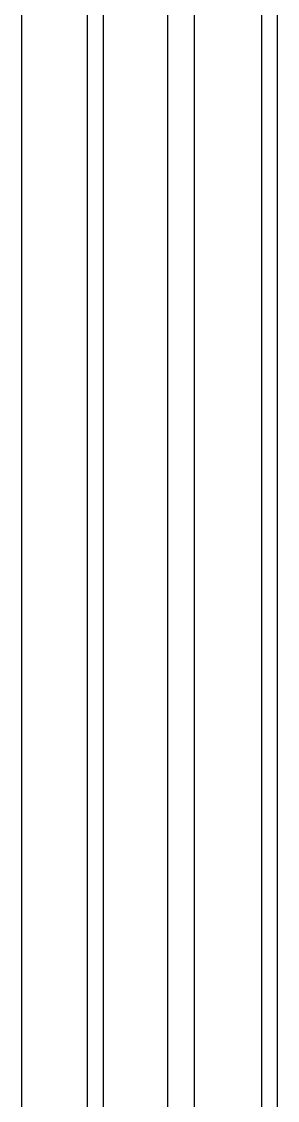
# Model space of a CAD drawing. Header units: millimetres. Extents: x 0 to 7790, y 0 to 17467.
# Drawn here: x 3725.4 to 3783.6, y 9462.9 to 9708.9 of the extents above; entities that cross this region are included whole.
import ezdxf

# ---------------------------------------------------------------- set-up
doc = ezdxf.new("R2010")
doc.units = ezdxf.units.MM
doc.layers.get('0').update_dxf_attribs({"lineweight": 15})
doc.layers.add('_MB_profile_0.25', color=7, linetype='Continuous', lineweight=25)

# ---------------------------------------------------------------- blocks, each defined once
blk = doc.blocks.new('*U395')
at = {"layer": '_MB_profile_0.25'}
for points in [[(0, -942.41), (0, 0), (43.3, 0), (43.3, -942.41)], [(3.6, 0), (3.6, -942.41)], [(18.9, -942.41), (18.9, 0)], [(25, 0), (25, -942.41)], [(39.6, -942.41), (39.6, 0)]]:
    blk.add_lwpolyline(points, dxfattribs=at)

msp = doc.modelspace()

# ---------------------------------------------------------------- linework, layer by layer
at = {"layer": '_MB_profile_0.25'}
msp.add_lwpolyline([(3725.413, 10204.712), (3725.413, 9257.974)], dxfattribs=at)

# ---------------------------------------------------------------- block references
at = {"xscale": -1}
msp.add_blockref('*U395', (3783.633, 10205), dxfattribs=at)

doc.saveas('drawing.dxf')
